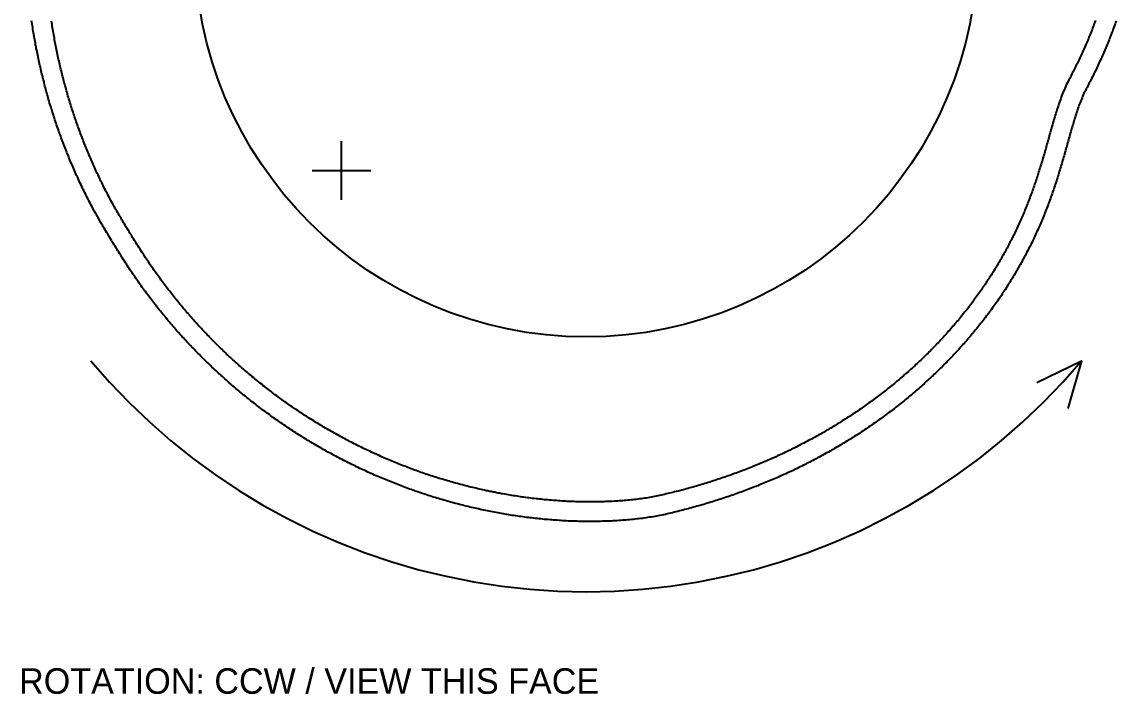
# Model space of a CAD drawing. Header units: millimetres. Extents: x -58 to 56, y -76 to 61.
# Drawn here: x -57.6 to 54.1, y -76.5 to -7.8 of the extents above; entities that cross this region are included whole.
import ezdxf

# ---------------------------------------------------------------- set-up
doc = ezdxf.new("R2010")
doc.units = ezdxf.units.MM
for name, color, linetype in [('BASE_CIRCLE', 8, 'Continuous'), ('CAM_OUTLINE', 7, 'Continuous'), ('ROLLER_PATH', 4, 'Continuous'), ('ROTATION_REFERENCE', 30, 'Continuous'), ('STEERING_AXIS', 3, 'Continuous')]:
    doc.layers.add(name, color=color, linetype=linetype)

msp = doc.modelspace()

# ---------------------------------------------------------------- linework, layer by layer
at = {"layer": 'BASE_CIRCLE'}
msp.add_circle((0, 0), 40, dxfattribs=at)
at = {"layer": 'CAM_OUTLINE'}
msp.add_lwpolyline([(52.02, -7.69), (51.96, -7.84), (51.9, -8), (51.85, -8.16), (51.79, -8.31), (51.73, -8.47), (51.67, -8.62), (51.61, -8.78), (51.55, -8.93), (51.49, -9.08), (51.43, -9.24), (51.36, -9.39), (51.3, -9.54), (51.24, -9.7), (51.17, -9.85), (51.11, -10), (51.04, -10.15), (50.97, -10.31), (50.91, -10.46), (50.84, -10.61), (50.77, -10.76), (50.7, -10.91), (50.63, -11.06), (50.57, -11.21), (50.5, -11.36), (50.42, -11.51), (50.35, -11.66), (50.28, -11.81), (50.21, -11.96), (50.14, -12.11), (50.06, -12.26), (49.99, -12.41), (49.92, -12.55), (49.84, -12.7), (49.77, -12.85), (49.69, -13), (49.62, -13.14), (49.54, -13.29), (49.46, -13.44), (49.39, -13.59), (49.3, -13.74), (49.22, -13.92), (49.13, -14.1), (49.04, -14.27), (48.96, -14.45), (48.88, -14.63), (48.81, -14.8), (48.73, -14.98), (48.66, -15.15), (48.6, -15.32), (48.53, -15.5), (48.47, -15.67), (48.4, -15.84), (48.34, -16.01), (48.28, -16.18), (48.23, -16.35), (48.17, -16.52), (48.12, -16.69), (48.06, -16.86), (48.01, -17.02), (47.96, -17.19), (47.91, -17.36), (47.86, -17.52), (47.81, -17.69), (47.76, -17.86), (47.71, -18.02), (47.66, -18.19), (47.62, -18.35), (47.57, -18.51), (47.52, -18.68), (47.48, -18.84), (47.43, -19), (47.39, -19.17), (47.34, -19.33), (47.3, -19.49), (47.25, -19.65), (47.21, -19.81), (47.16, -19.98), (47.12, -20.14), (47.07, -20.3), (47.03, -20.46), (46.98, -20.62), (46.94, -20.78), (46.89, -20.94), (46.84, -21.1), (46.8, -21.26), (46.75, -21.42), (46.71, -21.58), (46.66, -21.74), (46.61, -21.9), (46.57, -22.05), (46.52, -22.21), (46.47, -22.37), (46.42, -22.53), (46.37, -22.69), (46.32, -22.85), (46.27, -23), (46.22, -23.16), (46.17, -23.32), (46.12, -23.48), (46.07, -23.63), (46.02, -23.79), (45.97, -23.95), (45.92, -24.1), (45.86, -24.26), (45.81, -24.41), (45.76, -24.57), (45.7, -24.73), (45.65, -24.88), (45.59, -25.04), (45.54, -25.19), (45.48, -25.35), (45.42, -25.5), (45.36, -25.66), (45.31, -25.81), (45.25, -25.96), (45.19, -26.12), (45.13, -26.27), (45.07, -26.42), (45.01, -26.58), (44.95, -26.73), (44.88, -26.88), (44.82, -27.04), (44.76, -27.19), (44.69, -27.34), (44.63, -27.49), (44.56, -27.65), (44.5, -27.8), (44.43, -27.95), (44.37, -28.1), (44.3, -28.25), (44.23, -28.4), (44.16, -28.55), (44.09, -28.7), (44.02, -28.85), (43.95, -29), (43.88, -29.15), (43.81, -29.3), (43.74, -29.45), (43.67, -29.6), (43.59, -29.75), (43.52, -29.9), (43.44, -30.04), (43.37, -30.19), (43.29, -30.34), (43.22, -30.49), (43.14, -30.63), (43.06, -30.78), (42.99, -30.93), (42.91, -31.07), (42.83, -31.22), (42.75, -31.37), (42.67, -31.51), (42.59, -31.66), (42.5, -31.8), (42.42, -31.95), (42.34, -32.09), (42.26, -32.24), (42.17, -32.38), (42.09, -32.52), (42, -32.67), (41.92, -32.81), (41.83, -32.95), (41.74, -33.09), (41.65, -33.24), (41.57, -33.38), (41.48, -33.52), (41.39, -33.66), (41.3, -33.8), (41.21, -33.94), (41.12, -34.08), (41.03, -34.22), (40.93, -34.36), (40.84, -34.5), (40.75, -34.64), (40.65, -34.78), (40.56, -34.92), (40.46, -35.06), (40.37, -35.2), (40.27, -35.33), (40.18, -35.47), (40.08, -35.61), (39.98, -35.74), (39.88, -35.88), (39.78, -36.02), (39.68, -36.15), (39.58, -36.29), (39.48, -36.42), (39.38, -36.56), (39.28, -36.69), (39.18, -36.83), (39.08, -36.96), (38.97, -37.09), (38.87, -37.23), (38.76, -37.36), (38.66, -37.49), (38.55, -37.62), (38.45, -37.75), (38.34, -37.89), (38.23, -38.02), (38.13, -38.15), (38.02, -38.28), (37.91, -38.41), (37.8, -38.54), (37.69, -38.67), (37.58, -38.79), (37.47, -38.92), (37.36, -39.05), (37.25, -39.18), (37.14, -39.31), (37.02, -39.43), (36.91, -39.56), (36.8, -39.69), (36.68, -39.81), (36.57, -39.94), (36.46, -40.06), (36.34, -40.19), (36.22, -40.31), (36.11, -40.43), (35.99, -40.56), (35.87, -40.68), (35.76, -40.8), (35.64, -40.93), (35.52, -41.05), (35.4, -41.17), (35.28, -41.29), (35.16, -41.41), (35.04, -41.53), (34.92, -41.65), (34.8, -41.77), (34.67, -41.89), (34.55, -42.01), (34.43, -42.13), (34.31, -42.25), (34.18, -42.37), (34.06, -42.48), (33.93, -42.6), (33.81, -42.72), (33.68, -42.83), (33.56, -42.95), (33.43, -43.07), (33.3, -43.18), (33.18, -43.29), (33.05, -43.41), (32.92, -43.52), (32.79, -43.64), (32.66, -43.75), (32.53, -43.86), (32.4, -43.97), (32.27, -44.09), (32.14, -44.2), (32.01, -44.31), (31.88, -44.42), (31.75, -44.53), (31.62, -44.64), (31.48, -44.75), (31.35, -44.86), (31.22, -44.97), (31.08, -45.07), (30.95, -45.18), (30.81, -45.29), (30.68, -45.4), (30.54, -45.5), (30.41, -45.61), (30.27, -45.71), (30.14, -45.82), (30, -45.92), (29.86, -46.03), (29.72, -46.13), (29.59, -46.23), (29.45, -46.34), (29.31, -46.44), (29.17, -46.54), (29.03, -46.64), (28.89, -46.75), (28.75, -46.85), (28.61, -46.95), (28.47, -47.05), (28.33, -47.15), (28.18, -47.25), (28.04, -47.34), (27.9, -47.44), (27.76, -47.54), (27.61, -47.64), (27.47, -47.73), (27.33, -47.83), (27.18, -47.93), (27.04, -48.02), (26.89, -48.12), (26.75, -48.21), (26.6, -48.31), (26.46, -48.4), (26.31, -48.49), (26.16, -48.59), (26.02, -48.68), (25.87, -48.77), (25.72, -48.86), (25.57, -48.96), (25.42, -49.05), (25.28, -49.14), (25.13, -49.23), (24.98, -49.32), (24.83, -49.4), (24.68, -49.49), (24.53, -49.58), (24.38, -49.67), (24.23, -49.76), (24.07, -49.84), (23.92, -49.93), (23.77, -50.02), (23.62, -50.1), (23.47, -50.19), (23.31, -50.27), (23.16, -50.35), (23.01, -50.44), (22.85, -50.52), (22.7, -50.6), (22.55, -50.69), (22.39, -50.77), (22.24, -50.85), (22.08, -50.93), (21.93, -51.01), (21.77, -51.09), (21.62, -51.17), (21.46, -51.25), (21.3, -51.33), (21.15, -51.41), (20.99, -51.48), (20.83, -51.56), (20.67, -51.64), (20.52, -51.71), (20.36, -51.79), (20.2, -51.87), (20.04, -51.94), (19.88, -52.01), (19.72, -52.09), (19.56, -52.16), (19.4, -52.24), (19.24, -52.31), (19.08, -52.38), (18.92, -52.45), (18.76, -52.52), (18.6, -52.59), (18.44, -52.66), (18.28, -52.73), (18.12, -52.8), (17.95, -52.87), (17.79, -52.94), (17.63, -53.01), (17.47, -53.08), (17.3, -53.14), (17.14, -53.21), (16.98, -53.28), (16.81, -53.34), (16.65, -53.41), (16.48, -53.47), (16.32, -53.54), (16.15, -53.6), (15.99, -53.66), (15.82, -53.72), (15.66, -53.79), (15.49, -53.85), (15.33, -53.91), (15.16, -53.97), (14.99, -54.03), (14.83, -54.09), (14.66, -54.15), (14.49, -54.21), (14.33, -54.27), (14.16, -54.33), (13.99, -54.38), (13.82, -54.44), (13.66, -54.5), (13.49, -54.55), (13.32, -54.61), (13.15, -54.66), (12.98, -54.72), (12.81, -54.77), (12.64, -54.83), (12.47, -54.88), (12.3, -54.93), (12.13, -54.99), (11.96, -55.04), (11.79, -55.09), (11.62, -55.14), (11.45, -55.19), (11.28, -55.24), (11.11, -55.29), (10.94, -55.34), (10.77, -55.39), (10.59, -55.43), (10.42, -55.48), (10.25, -55.53), (10.08, -55.58), (9.91, -55.62), (9.73, -55.67), (9.56, -55.71), (9.39, -55.76), (9.21, -55.8), (9.04, -55.84), (8.87, -55.89), (8.69, -55.93), (8.52, -55.97), (8.35, -56.01), (8.17, -56.05), (8, -56.1), (7.82, -56.13), (7.65, -56.17), (7.49, -56.21), (7.32, -56.24), (7.16, -56.28), (6.99, -56.31), (6.82, -56.34), (6.65, -56.37), (6.48, -56.4), (6.31, -56.43), (6.14, -56.46), (5.97, -56.48), (5.8, -56.51), (5.63, -56.53), (5.46, -56.55), (5.29, -56.58), (5.11, -56.6), (4.94, -56.62), (4.77, -56.64), (4.59, -56.66), (4.42, -56.67), (4.25, -56.69), (4.07, -56.71), (3.9, -56.72), (3.72, -56.74), (3.55, -56.75), (3.37, -56.76), (3.2, -56.77), (3.02, -56.78), (2.85, -56.79), (2.67, -56.8), (2.49, -56.81), (2.32, -56.82), (2.14, -56.83), (1.97, -56.83), (1.79, -56.84), (1.61, -56.84), (1.44, -56.85), (1.26, -56.85), (1.08, -56.86), (0.9, -56.86), (0.73, -56.86), (0.55, -56.86), (0.37, -56.86), (0.2, -56.86), (0.02, -56.86), (-0.16, -56.86), (-0.34, -56.85), (-0.51, -56.85), (-0.69, -56.85), (-0.87, -56.84), (-1.05, -56.84), (-1.22, -56.83), (-1.4, -56.82), (-1.58, -56.82), (-1.75, -56.81), (-1.93, -56.8), (-2.11, -56.79), (-2.29, -56.78), (-2.46, -56.77), (-2.64, -56.76), (-2.82, -56.75), (-3, -56.73), (-3.17, -56.72), (-3.35, -56.71), (-3.53, -56.69), (-3.71, -56.68), (-3.88, -56.66), (-4.06, -56.65), (-4.24, -56.63), (-4.41, -56.61), (-4.59, -56.59), (-4.77, -56.58), (-4.94, -56.56), (-5.12, -56.54), (-5.3, -56.52), (-5.47, -56.5), (-5.65, -56.47), (-5.83, -56.45), (-6, -56.43), (-6.18, -56.41), (-6.36, -56.38), (-6.53, -56.36), (-6.71, -56.33), (-6.88, -56.31), (-7.06, -56.28), (-7.24, -56.25), (-7.41, -56.23), (-7.59, -56.2), (-7.76, -56.17), (-7.94, -56.14), (-8.11, -56.11), (-8.29, -56.08), (-8.46, -56.05), (-8.64, -56.02), (-8.81, -55.98), (-8.99, -55.95), (-9.16, -55.92), (-9.34, -55.88), (-9.51, -55.85), (-9.69, -55.81), (-9.86, -55.78), (-10.03, -55.74), (-10.21, -55.71), (-10.38, -55.67), (-10.55, -55.63), (-10.73, -55.59), (-10.9, -55.55), (-11.07, -55.51), (-11.25, -55.47), (-11.42, -55.43), (-11.59, -55.39), (-11.77, -55.35), (-11.94, -55.31), (-12.11, -55.26), (-12.28, -55.22), (-12.45, -55.18), (-12.63, -55.13), (-12.8, -55.09), (-12.97, -55.04), (-13.14, -54.99), (-13.31, -54.95), (-13.48, -54.9), (-13.65, -54.85), (-13.82, -54.8), (-13.99, -54.75), (-14.17, -54.7), (-14.34, -54.65), (-14.51, -54.6), (-14.67, -54.55), (-14.84, -54.5), (-15.01, -54.45), (-15.18, -54.39), (-15.35, -54.34), (-15.52, -54.29), (-15.69, -54.23), (-15.86, -54.18), (-16.03, -54.12), (-16.19, -54.07), (-16.36, -54.01), (-16.53, -53.95), (-16.7, -53.89), (-16.87, -53.84), (-17.03, -53.78), (-17.2, -53.72), (-17.37, -53.66), (-17.53, -53.6), (-17.7, -53.54), (-17.86, -53.47), (-18.03, -53.41), (-18.2, -53.35), (-18.36, -53.29), (-18.53, -53.22), (-18.69, -53.16), (-18.86, -53.09), (-19.02, -53.03), (-19.19, -52.96), (-19.35, -52.9), (-19.51, -52.83), (-19.68, -52.76), (-19.84, -52.7), (-20, -52.63), (-20.17, -52.56), (-20.33, -52.49), (-20.49, -52.42), (-20.65, -52.35), (-20.82, -52.28), (-20.98, -52.21), (-21.14, -52.13), (-21.3, -52.06), (-21.46, -51.99), (-21.62, -51.92), (-21.78, -51.84), (-21.94, -51.77), (-22.1, -51.69), (-22.26, -51.62), (-22.42, -51.54), (-22.58, -51.47), (-22.74, -51.39), (-22.9, -51.31), (-23.06, -51.23), (-23.22, -51.16), (-23.37, -51.08), (-23.53, -51), (-23.69, -50.92), (-23.85, -50.84), (-24, -50.76), (-24.16, -50.68), (-24.32, -50.59), (-24.47, -50.51), (-24.63, -50.43), (-24.78, -50.35), (-24.94, -50.26), (-25.09, -50.18), (-25.25, -50.09), (-25.4, -50.01), (-25.56, -49.92), (-25.71, -49.84), (-25.86, -49.75), (-26.02, -49.66), (-26.17, -49.57), (-26.32, -49.49), (-26.48, -49.4), (-26.63, -49.31), (-26.78, -49.22), (-26.93, -49.13), (-27.08, -49.04), (-27.23, -48.95), (-27.38, -48.86), (-27.53, -48.77), (-27.68, -48.67), (-27.83, -48.58), (-27.98, -48.49), (-28.13, -48.39), (-28.28, -48.3), (-28.43, -48.21), (-28.58, -48.11), (-28.73, -48.02), (-28.87, -47.92), (-29.02, -47.82), (-29.17, -47.73), (-29.31, -47.63), (-29.46, -47.53), (-29.61, -47.43), (-29.75, -47.34), (-29.9, -47.24), (-30.04, -47.14), (-30.19, -47.04), (-30.33, -46.94), (-30.47, -46.84), (-30.62, -46.74), (-30.76, -46.63), (-30.9, -46.53), (-31.05, -46.43), (-31.19, -46.33), (-31.33, -46.22), (-31.47, -46.12), (-31.61, -46.01), (-31.75, -45.91), (-31.9, -45.81), (-32.04, -45.7), (-32.18, -45.59), (-32.31, -45.49), (-32.45, -45.38), (-32.59, -45.27), (-32.73, -45.17), (-32.87, -45.06), (-33.01, -44.95), (-33.14, -44.84), (-33.28, -44.73), (-33.42, -44.62), (-33.55, -44.51), (-33.69, -44.4), (-33.83, -44.29), (-33.96, -44.18), (-34.1, -44.07), (-34.23, -43.95), (-34.37, -43.84), (-34.5, -43.73), (-34.63, -43.62), (-34.77, -43.5), (-34.9, -43.39), (-35.03, -43.27), (-35.16, -43.16), (-35.29, -43.04), (-35.43, -42.93), (-35.56, -42.81), (-35.69, -42.69), (-35.82, -42.58), (-35.95, -42.46), (-36.08, -42.34), (-36.21, -42.22), (-36.33, -42.11), (-36.46, -41.99), (-36.59, -41.87), (-36.72, -41.75), (-36.84, -41.63), (-36.97, -41.51), (-37.1, -41.39), (-37.22, -41.27), (-37.35, -41.14), (-37.47, -41.02), (-37.6, -40.9), (-37.72, -40.78), (-37.85, -40.65), (-37.97, -40.53), (-38.09, -40.41), (-38.22, -40.28), (-38.34, -40.16), (-38.46, -40.03), (-38.58, -39.91), (-38.7, -39.78), (-38.82, -39.66), (-38.94, -39.53), (-39.06, -39.4), (-39.18, -39.28), (-39.3, -39.15), (-39.42, -39.02), (-39.54, -38.89), (-39.66, -38.76), (-39.77, -38.63), (-39.89, -38.51), (-40.01, -38.38), (-40.12, -38.25), (-40.24, -38.12), (-40.36, -37.98), (-40.47, -37.85), (-40.58, -37.72), (-40.7, -37.59), (-40.81, -37.46), (-40.93, -37.33), (-41.04, -37.19), (-41.15, -37.06), (-41.26, -36.93), (-41.37, -36.79), (-41.49, -36.66), (-41.6, -36.53), (-41.71, -36.39), (-41.82, -36.26), (-41.93, -36.12), (-42.03, -35.98), (-42.14, -35.85), (-42.25, -35.71), (-42.36, -35.58), (-42.47, -35.44), (-42.57, -35.3), (-42.68, -35.16), (-42.79, -35.03), (-42.89, -34.89), (-43, -34.75), (-43.1, -34.61), (-43.2, -34.47), (-43.31, -34.33), (-43.41, -34.19), (-43.51, -34.05), (-43.62, -33.91), (-43.72, -33.77), (-43.82, -33.63), (-43.92, -33.49), (-44.02, -33.35), (-44.12, -33.21), (-44.22, -33.06), (-44.32, -32.92), (-44.42, -32.78), (-44.52, -32.63), (-44.61, -32.49), (-44.71, -32.35), (-44.81, -32.2), (-44.91, -32.06), (-45, -31.92), (-45.1, -31.77), (-45.19, -31.63), (-45.29, -31.48), (-45.38, -31.33), (-45.48, -31.19), (-45.57, -31.04), (-45.66, -30.89), (-45.76, -30.74), (-45.85, -30.59), (-45.95, -30.44), (-46.04, -30.3), (-46.13, -30.15), (-46.23, -30), (-46.32, -29.85), (-46.41, -29.69), (-46.51, -29.54), (-46.6, -29.39), (-46.69, -29.24), (-46.78, -29.09), (-46.88, -28.94), (-46.97, -28.79), (-47.06, -28.64), (-47.15, -28.49), (-47.24, -28.34), (-47.33, -28.19), (-47.42, -28.04), (-47.51, -27.89), (-47.6, -27.74), (-47.69, -27.59), (-47.77, -27.44), (-47.86, -27.29), (-47.95, -27.14), (-48.03, -26.99), (-48.12, -26.84), (-48.2, -26.68), (-48.29, -26.53), (-48.37, -26.38), (-48.45, -26.23), (-48.54, -26.08), (-48.62, -25.93), (-48.7, -25.78), (-48.78, -25.63), (-48.86, -25.47), (-48.94, -25.32), (-49.02, -25.17), (-49.1, -25.01), (-49.18, -24.86), (-49.25, -24.71), (-49.33, -24.55), (-49.41, -24.4), (-49.48, -24.24), (-49.56, -24.09), (-49.64, -23.93), (-49.71, -23.77), (-49.79, -23.62), (-49.86, -23.46), (-49.93, -23.31), (-50.01, -23.15), (-50.08, -22.99), (-50.15, -22.83), (-50.22, -22.68), (-50.29, -22.52), (-50.36, -22.36), (-50.43, -22.2), (-50.5, -22.04), (-50.57, -21.88), (-50.64, -21.72), (-50.71, -21.57), (-50.78, -21.41), (-50.84, -21.25), (-50.91, -21.09), (-50.98, -20.93), (-51.04, -20.77), (-51.11, -20.61), (-51.17, -20.45), (-51.24, -20.28), (-51.3, -20.12), (-51.36, -19.96), (-51.42, -19.8), (-51.49, -19.64), (-51.55, -19.48), (-51.61, -19.31), (-51.67, -19.15), (-51.73, -18.99), (-51.79, -18.83), (-51.85, -18.66), (-51.91, -18.5), (-51.97, -18.34), (-52.02, -18.17), (-52.08, -18.01), (-52.14, -17.85), (-52.19, -17.68), (-52.25, -17.52), (-52.3, -17.36), (-52.36, -17.19), (-52.41, -17.03), (-52.47, -16.86), (-52.52, -16.7), (-52.57, -16.53), (-52.62, -16.37), (-52.68, -16.2), (-52.73, -16.03), (-52.78, -15.87), (-52.83, -15.7), (-52.88, -15.54), (-52.93, -15.37), (-52.98, -15.2), (-53.02, -15.04), (-53.07, -14.87), (-53.12, -14.7), (-53.16, -14.54), (-53.21, -14.37), (-53.26, -14.2), (-53.3, -14.04), (-53.35, -13.87), (-53.39, -13.7), (-53.43, -13.53), (-53.48, -13.36), (-53.52, -13.2), (-53.56, -13.03), (-53.6, -12.86), (-53.64, -12.69), (-53.68, -12.52), (-53.72, -12.35), (-53.76, -12.19), (-53.8, -12.02), (-53.84, -11.85), (-53.88, -11.68), (-53.92, -11.51), (-53.95, -11.34), (-53.99, -11.17), (-54.02, -11), (-54.06, -10.83), (-54.09, -10.66), (-54.13, -10.49), (-54.16, -10.32), (-54.2, -10.15), (-54.23, -9.98), (-54.26, -9.81), (-54.29, -9.64), (-54.32, -9.47), (-54.35, -9.3), (-54.38, -9.13), (-54.41, -8.96), (-54.44, -8.78), (-54.47, -8.61), (-54.5, -8.44), (-54.53, -8.27), (-54.55, -8.1), (-54.58, -7.93), (-54.61, -7.76)], dxfattribs=at)
at = {"layer": 'ROLLER_PATH'}
msp.add_lwpolyline([(54.13, -7.7), (54.07, -7.87), (54.02, -8.03), (53.96, -8.2), (53.9, -8.36), (53.84, -8.53), (53.78, -8.69), (53.72, -8.85), (53.66, -9.02), (53.6, -9.18), (53.54, -9.34), (53.47, -9.51), (53.41, -9.67), (53.34, -9.83), (53.28, -9.99), (53.21, -10.15), (53.15, -10.31), (53.08, -10.47), (53.01, -10.63), (52.94, -10.79), (52.88, -10.95), (52.81, -11.11), (52.74, -11.27), (52.67, -11.43), (52.6, -11.58), (52.52, -11.74), (52.45, -11.9), (52.38, -12.05), (52.31, -12.21), (52.23, -12.37), (52.16, -12.52), (52.08, -12.68), (52.01, -12.83), (51.93, -12.99), (51.86, -13.14), (51.78, -13.3), (51.71, -13.45), (51.63, -13.6), (51.55, -13.76), (51.47, -13.91), (51.39, -14.06), (51.32, -14.21), (51.24, -14.36), (51.16, -14.51), (51.08, -14.67), (51, -14.82), (50.93, -14.97), (50.85, -15.12), (50.78, -15.27), (50.71, -15.43), (50.65, -15.58), (50.58, -15.74), (50.52, -15.89), (50.46, -16.05), (50.4, -16.2), (50.34, -16.36), (50.29, -16.51), (50.23, -16.67), (50.18, -16.83), (50.12, -16.99), (50.07, -17.14), (50.02, -17.3), (49.97, -17.46), (49.92, -17.62), (49.87, -17.78), (49.82, -17.94), (49.77, -18.1), (49.73, -18.26), (49.68, -18.42), (49.63, -18.58), (49.59, -18.74), (49.54, -18.9), (49.5, -19.06), (49.45, -19.22), (49.4, -19.38), (49.36, -19.54), (49.31, -19.7), (49.27, -19.87), (49.22, -20.03), (49.18, -20.19), (49.13, -20.35), (49.09, -20.51), (49.04, -20.68), (49, -20.84), (48.95, -21), (48.91, -21.16), (48.86, -21.33), (48.81, -21.49), (48.77, -21.65), (48.72, -21.81), (48.67, -21.98), (48.63, -22.14), (48.58, -22.3), (48.53, -22.46), (48.48, -22.63), (48.43, -22.79), (48.38, -22.95), (48.33, -23.12), (48.28, -23.28), (48.23, -23.44), (48.18, -23.6), (48.13, -23.77), (48.08, -23.93), (48.03, -24.09), (47.97, -24.25), (47.92, -24.42), (47.87, -24.58), (47.81, -24.74), (47.76, -24.9), (47.7, -25.06), (47.64, -25.23), (47.59, -25.39), (47.53, -25.55), (47.47, -25.71), (47.42, -25.87), (47.36, -26.03), (47.3, -26.2), (47.24, -26.36), (47.18, -26.52), (47.12, -26.68), (47.05, -26.84), (46.99, -27), (46.93, -27.16), (46.86, -27.32), (46.8, -27.48), (46.74, -27.64), (46.67, -27.8), (46.6, -27.96), (46.54, -28.12), (46.47, -28.28), (46.4, -28.44), (46.33, -28.59), (46.26, -28.75), (46.19, -28.91), (46.12, -29.07), (46.05, -29.23), (45.98, -29.38), (45.91, -29.54), (45.84, -29.7), (45.76, -29.86), (45.69, -30.01), (45.61, -30.17), (45.54, -30.32), (45.46, -30.48), (45.39, -30.64), (45.31, -30.79), (45.23, -30.95), (45.15, -31.1), (45.07, -31.26), (44.99, -31.41), (44.91, -31.56), (44.83, -31.72), (44.75, -31.87), (44.67, -32.03), (44.58, -32.18), (44.5, -32.33), (44.42, -32.48), (44.33, -32.64), (44.24, -32.79), (44.16, -32.94), (44.07, -33.09), (43.98, -33.24), (43.9, -33.39), (43.81, -33.54), (43.72, -33.69), (43.63, -33.84), (43.54, -33.99), (43.45, -34.14), (43.36, -34.29), (43.26, -34.44), (43.17, -34.59), (43.08, -34.73), (42.98, -34.88), (42.89, -35.03), (42.79, -35.18), (42.7, -35.32), (42.6, -35.47), (42.5, -35.61), (42.41, -35.76), (42.31, -35.91), (42.21, -36.05), (42.11, -36.19), (42.01, -36.34), (41.91, -36.48), (41.81, -36.63), (41.71, -36.77), (41.6, -36.91), (41.5, -37.05), (41.4, -37.2), (41.29, -37.34), (41.19, -37.48), (41.08, -37.62), (40.98, -37.76), (40.87, -37.9), (40.77, -38.04), (40.66, -38.18), (40.55, -38.32), (40.44, -38.46), (40.33, -38.6), (40.22, -38.74), (40.11, -38.87), (40, -39.01), (39.89, -39.15), (39.78, -39.28), (39.67, -39.42), (39.56, -39.56), (39.44, -39.69), (39.33, -39.83), (39.22, -39.96), (39.1, -40.1), (38.99, -40.23), (38.87, -40.36), (38.75, -40.5), (38.64, -40.63), (38.52, -40.76), (38.4, -40.89), (38.28, -41.03), (38.16, -41.16), (38.05, -41.29), (37.93, -41.42), (37.81, -41.55), (37.68, -41.68), (37.56, -41.81), (37.44, -41.94), (37.32, -42.06), (37.2, -42.19), (37.07, -42.32), (36.95, -42.45), (36.83, -42.57), (36.7, -42.7), (36.58, -42.83), (36.45, -42.95), (36.32, -43.08), (36.2, -43.2), (36.07, -43.32), (35.94, -43.45), (35.82, -43.57), (35.69, -43.69), (35.56, -43.82), (35.43, -43.94), (35.3, -44.06), (35.17, -44.18), (35.04, -44.3), (34.91, -44.42), (34.78, -44.54), (34.64, -44.66), (34.51, -44.78), (34.38, -44.9), (34.25, -45.02), (34.11, -45.14), (33.98, -45.26), (33.84, -45.37), (33.71, -45.49), (33.57, -45.61), (33.44, -45.72), (33.3, -45.84), (33.17, -45.95), (33.03, -46.07), (32.89, -46.18), (32.75, -46.29), (32.62, -46.41), (32.48, -46.52), (32.34, -46.63), (32.2, -46.74), (32.06, -46.85), (31.92, -46.97), (31.78, -47.08), (31.64, -47.19), (31.49, -47.3), (31.35, -47.41), (31.21, -47.51), (31.07, -47.62), (30.93, -47.73), (30.78, -47.84), (30.64, -47.94), (30.49, -48.05), (30.35, -48.16), (30.2, -48.26), (30.06, -48.37), (29.91, -48.47), (29.77, -48.58), (29.62, -48.68), (29.47, -48.78), (29.33, -48.89), (29.18, -48.99), (29.03, -49.09), (28.88, -49.19), (28.74, -49.29), (28.59, -49.39), (28.44, -49.49), (28.29, -49.59), (28.14, -49.69), (27.99, -49.79), (27.84, -49.89), (27.69, -49.99), (27.53, -50.08), (27.38, -50.18), (27.23, -50.28), (27.08, -50.37), (26.93, -50.47), (26.77, -50.56), (26.62, -50.66), (26.47, -50.75), (26.31, -50.85), (26.16, -50.94), (26, -51.03), (25.85, -51.13), (25.69, -51.22), (25.54, -51.31), (25.38, -51.4), (25.22, -51.49), (25.07, -51.58), (24.91, -51.67), (24.75, -51.76), (24.6, -51.85), (24.44, -51.93), (24.28, -52.02), (24.12, -52.11), (23.96, -52.2), (23.8, -52.28), (23.64, -52.37), (23.49, -52.45), (23.33, -52.54), (23.16, -52.62), (23, -52.7), (22.84, -52.79), (22.68, -52.87), (22.52, -52.95), (22.36, -53.04), (22.2, -53.12), (22.04, -53.2), (21.87, -53.28), (21.71, -53.36), (21.55, -53.44), (21.38, -53.52), (21.22, -53.59), (21.06, -53.67), (20.89, -53.75), (20.73, -53.83), (20.56, -53.9), (20.4, -53.98), (20.23, -54.06), (20.07, -54.13), (19.9, -54.21), (19.73, -54.28), (19.57, -54.35), (19.4, -54.43), (19.23, -54.5), (19.07, -54.57), (18.9, -54.64), (18.73, -54.71), (18.56, -54.78), (18.4, -54.85), (18.23, -54.92), (18.06, -54.99), (17.89, -55.06), (17.72, -55.13), (17.55, -55.2), (17.38, -55.27), (17.21, -55.33), (17.04, -55.4), (16.87, -55.47), (16.7, -55.53), (16.53, -55.6), (16.36, -55.66), (16.19, -55.72), (16.02, -55.79), (15.85, -55.85), (15.67, -55.91), (15.5, -55.97), (15.33, -56.04), (15.16, -56.1), (14.98, -56.16), (14.81, -56.22), (14.64, -56.28), (14.46, -56.34), (14.29, -56.39), (14.12, -56.45), (13.94, -56.51), (13.77, -56.57), (13.59, -56.62), (13.42, -56.68), (13.24, -56.73), (13.07, -56.79), (12.89, -56.84), (12.72, -56.9), (12.54, -56.95), (12.37, -57), (12.19, -57.06), (12.01, -57.11), (11.84, -57.16), (11.66, -57.21), (11.48, -57.26), (11.31, -57.31), (11.13, -57.36), (10.95, -57.41), (10.77, -57.46), (10.6, -57.51), (10.42, -57.55), (10.24, -57.6), (10.06, -57.65), (9.88, -57.69), (9.7, -57.74), (9.52, -57.78), (9.35, -57.83), (9.17, -57.87), (8.99, -57.92), (8.81, -57.96), (8.63, -58), (8.45, -58.04), (8.27, -58.09), (8.09, -58.13), (7.91, -58.17), (7.72, -58.2), (7.54, -58.24), (7.36, -58.27), (7.18, -58.31), (7, -58.34), (6.82, -58.37), (6.63, -58.4), (6.45, -58.43), (6.27, -58.46), (6.09, -58.49), (5.9, -58.51), (5.72, -58.54), (5.54, -58.56), (5.35, -58.58), (5.17, -58.6), (4.98, -58.63), (4.8, -58.65), (4.62, -58.66), (4.43, -58.68), (4.25, -58.7), (4.06, -58.71), (3.88, -58.73), (3.7, -58.74), (3.51, -58.76), (3.33, -58.77), (3.14, -58.78), (2.96, -58.79), (2.77, -58.8), (2.59, -58.81), (2.4, -58.82), (2.22, -58.83), (2.03, -58.83), (1.85, -58.84), (1.66, -58.84), (1.48, -58.85), (1.29, -58.85), (1.11, -58.86), (0.92, -58.86), (0.74, -58.86), (0.55, -58.86), (0.37, -58.86), (0.18, -58.86), (0, -58.86), (-0.18, -58.86), (-0.37, -58.85), (-0.55, -58.85), (-0.74, -58.85), (-0.92, -58.84), (-1.11, -58.83), (-1.29, -58.83), (-1.48, -58.82), (-1.66, -58.81), (-1.85, -58.81), (-2.03, -58.8), (-2.22, -58.79), (-2.4, -58.78), (-2.59, -58.77), (-2.77, -58.75), (-2.96, -58.74), (-3.14, -58.73), (-3.32, -58.72), (-3.51, -58.7), (-3.69, -58.69), (-3.88, -58.67), (-4.06, -58.66), (-4.24, -58.64), (-4.43, -58.62), (-4.61, -58.6), (-4.8, -58.58), (-4.98, -58.57), (-5.16, -58.55), (-5.35, -58.52), (-5.53, -58.5), (-5.71, -58.48), (-5.9, -58.46), (-6.08, -58.44), (-6.26, -58.41), (-6.45, -58.39), (-6.63, -58.36), (-6.81, -58.34), (-6.99, -58.31), (-7.18, -58.28), (-7.36, -58.26), (-7.54, -58.23), (-7.72, -58.2), (-7.91, -58.17), (-8.09, -58.14), (-8.27, -58.11), (-8.45, -58.08), (-8.63, -58.05), (-8.82, -58.02), (-9, -57.98), (-9.18, -57.95), (-9.36, -57.92), (-9.54, -57.88), (-9.72, -57.85), (-9.9, -57.81), (-10.08, -57.77), (-10.26, -57.74), (-10.44, -57.7), (-10.62, -57.66), (-10.8, -57.62), (-10.98, -57.58), (-11.16, -57.54), (-11.34, -57.5), (-11.52, -57.46), (-11.7, -57.42), (-11.88, -57.38), (-12.06, -57.34), (-12.24, -57.29), (-12.42, -57.25), (-12.6, -57.2), (-12.78, -57.16), (-12.95, -57.11), (-13.13, -57.07), (-13.31, -57.02), (-13.49, -56.97), (-13.67, -56.92), (-13.84, -56.87), (-14.02, -56.83), (-14.2, -56.78), (-14.37, -56.73), (-14.55, -56.67), (-14.73, -56.62), (-14.9, -56.57), (-15.08, -56.52), (-15.26, -56.47), (-15.43, -56.41), (-15.61, -56.36), (-15.78, -56.3), (-15.96, -56.25), (-16.13, -56.19), (-16.31, -56.13), (-16.48, -56.08), (-16.66, -56.02), (-16.83, -55.96), (-17.01, -55.9), (-17.18, -55.84), (-17.35, -55.78), (-17.53, -55.72), (-17.7, -55.66), (-17.87, -55.6), (-18.05, -55.54), (-18.22, -55.48), (-18.39, -55.41), (-18.56, -55.35), (-18.73, -55.28), (-18.91, -55.22), (-19.08, -55.15), (-19.25, -55.09), (-19.42, -55.02), (-19.59, -54.95), (-19.76, -54.89), (-19.93, -54.82), (-20.1, -54.75), (-20.27, -54.68), (-20.44, -54.61), (-20.61, -54.54), (-20.78, -54.47), (-20.95, -54.4), (-21.12, -54.33), (-21.28, -54.26), (-21.45, -54.18), (-21.62, -54.11), (-21.79, -54.04), (-21.96, -53.96), (-22.12, -53.89), (-22.29, -53.81), (-22.46, -53.73), (-22.62, -53.66), (-22.79, -53.58), (-22.95, -53.5), (-23.12, -53.43), (-23.28, -53.35), (-23.45, -53.27), (-23.61, -53.19), (-23.78, -53.11), (-23.94, -53.03), (-24.11, -52.95), (-24.27, -52.86), (-24.43, -52.78), (-24.6, -52.7), (-24.76, -52.62), (-24.92, -52.53), (-25.08, -52.45), (-25.25, -52.36), (-25.41, -52.28), (-25.57, -52.19), (-25.73, -52.11), (-25.89, -52.02), (-26.05, -51.93), (-26.21, -51.85), (-26.37, -51.76), (-26.53, -51.67), (-26.69, -51.58), (-26.85, -51.49), (-27.01, -51.4), (-27.17, -51.31), (-27.32, -51.22), (-27.48, -51.13), (-27.64, -51.03), (-27.8, -50.94), (-27.95, -50.85), (-28.11, -50.76), (-28.27, -50.66), (-28.42, -50.57), (-28.58, -50.47), (-28.73, -50.38), (-28.89, -50.28), (-29.04, -50.18), (-29.2, -50.09), (-29.35, -49.99), (-29.51, -49.89), (-29.66, -49.79), (-29.81, -49.69), (-29.97, -49.6), (-30.12, -49.5), (-30.27, -49.4), (-30.42, -49.29), (-30.57, -49.19), (-30.72, -49.09), (-30.87, -48.99), (-31.03, -48.89), (-31.18, -48.78), (-31.32, -48.68), (-31.47, -48.58), (-31.62, -48.47), (-31.77, -48.37), (-31.92, -48.26), (-32.07, -48.16), (-32.22, -48.05), (-32.36, -47.94), (-32.51, -47.84), (-32.66, -47.73), (-32.8, -47.62), (-32.95, -47.51), (-33.09, -47.41), (-33.24, -47.3), (-33.39, -47.19), (-33.53, -47.08), (-33.67, -46.97), (-33.82, -46.85), (-33.96, -46.74), (-34.1, -46.63), (-34.25, -46.52), (-34.39, -46.41), (-34.53, -46.29), (-34.67, -46.18), (-34.81, -46.07), (-34.95, -45.95), (-35.1, -45.84), (-35.24, -45.72), (-35.37, -45.61), (-35.51, -45.49), (-35.65, -45.37), (-35.79, -45.26), (-35.93, -45.14), (-36.07, -45.02), (-36.21, -44.9), (-36.34, -44.78), (-36.48, -44.66), (-36.62, -44.54), (-36.75, -44.42), (-36.89, -44.3), (-37.02, -44.18), (-37.16, -44.06), (-37.29, -43.94), (-37.43, -43.82), (-37.56, -43.7), (-37.69, -43.57), (-37.82, -43.45), (-37.96, -43.33), (-38.09, -43.2), (-38.22, -43.08), (-38.35, -42.95), (-38.48, -42.83), (-38.61, -42.7), (-38.74, -42.58), (-38.87, -42.45), (-39, -42.32), (-39.13, -42.2), (-39.26, -42.07), (-39.39, -41.94), (-39.51, -41.81), (-39.64, -41.69), (-39.77, -41.56), (-39.89, -41.43), (-40.02, -41.3), (-40.15, -41.17), (-40.27, -41.04), (-40.39, -40.91), (-40.52, -40.77), (-40.64, -40.64), (-40.77, -40.51), (-40.89, -40.38), (-41.01, -40.25), (-41.13, -40.11), (-41.26, -39.98), (-41.38, -39.85), (-41.5, -39.71), (-41.62, -39.58), (-41.74, -39.44), (-41.86, -39.31), (-41.98, -39.17), (-42.09, -39.03), (-42.21, -38.9), (-42.33, -38.76), (-42.45, -38.62), (-42.56, -38.49), (-42.68, -38.35), (-42.8, -38.21), (-42.91, -38.07), (-43.03, -37.93), (-43.14, -37.79), (-43.26, -37.66), (-43.37, -37.52), (-43.48, -37.38), (-43.6, -37.23), (-43.71, -37.09), (-43.82, -36.95), (-43.93, -36.81), (-44.04, -36.67), (-44.15, -36.53), (-44.26, -36.38), (-44.37, -36.24), (-44.48, -36.1), (-44.59, -35.95), (-44.7, -35.81), (-44.81, -35.67), (-44.91, -35.52), (-45.02, -35.38), (-45.13, -35.23), (-45.23, -35.09), (-45.34, -34.94), (-45.44, -34.8), (-45.55, -34.65), (-45.65, -34.5), (-45.76, -34.36), (-45.86, -34.21), (-45.96, -34.06), (-46.07, -33.91), (-46.17, -33.76), (-46.27, -33.62), (-46.37, -33.47), (-46.47, -33.32), (-46.57, -33.17), (-46.67, -33.02), (-46.77, -32.87), (-46.87, -32.72), (-46.96, -32.57), (-47.06, -32.42), (-47.16, -32.27), (-47.26, -32.12), (-47.35, -31.96), (-47.45, -31.81), (-47.54, -31.66), (-47.64, -31.51), (-47.74, -31.36), (-47.83, -31.2), (-47.93, -31.05), (-48.02, -30.9), (-48.11, -30.75), (-48.21, -30.59), (-48.3, -30.44), (-48.4, -30.29), (-48.49, -30.14), (-48.58, -29.98), (-48.68, -29.83), (-48.77, -29.68), (-48.86, -29.52), (-48.95, -29.37), (-49.05, -29.21), (-49.14, -29.06), (-49.23, -28.91), (-49.32, -28.75), (-49.41, -28.6), (-49.5, -28.44), (-49.59, -28.29), (-49.68, -28.13), (-49.77, -27.98), (-49.86, -27.82), (-49.95, -27.66), (-50.03, -27.51), (-50.12, -27.35), (-50.21, -27.19), (-50.29, -27.04), (-50.38, -26.88), (-50.46, -26.72), (-50.55, -26.56), (-50.63, -26.4), (-50.72, -26.24), (-50.8, -26.08), (-50.88, -25.92), (-50.96, -25.76), (-51.04, -25.6), (-51.12, -25.44), (-51.2, -25.28), (-51.28, -25.12), (-51.36, -24.96), (-51.44, -24.8), (-51.52, -24.64), (-51.59, -24.48), (-51.67, -24.31), (-51.75, -24.15), (-51.82, -23.99), (-51.9, -23.83), (-51.97, -23.66), (-52.04, -23.5), (-52.12, -23.34), (-52.19, -23.17), (-52.26, -23.01), (-52.34, -22.84), (-52.41, -22.68), (-52.48, -22.51), (-52.55, -22.35), (-52.62, -22.18), (-52.69, -22.02), (-52.76, -21.85), (-52.83, -21.69), (-52.89, -21.52), (-52.96, -21.35), (-53.03, -21.19), (-53.09, -21.02), (-53.16, -20.85), (-53.23, -20.69), (-53.29, -20.52), (-53.36, -20.35), (-53.42, -20.19), (-53.48, -20.02), (-53.55, -19.85), (-53.61, -19.68), (-53.67, -19.51), (-53.73, -19.34), (-53.79, -19.18), (-53.85, -19.01), (-53.91, -18.84), (-53.97, -18.67), (-54.03, -18.5), (-54.09, -18.33), (-54.14, -18.16), (-54.2, -17.99), (-54.26, -17.82), (-54.31, -17.65), (-54.37, -17.48), (-54.42, -17.31), (-54.48, -17.14), (-54.53, -16.96), (-54.59, -16.79), (-54.64, -16.62), (-54.69, -16.45), (-54.74, -16.28), (-54.8, -16.11), (-54.85, -15.93), (-54.9, -15.76), (-54.95, -15.59), (-55, -15.42), (-55.04, -15.24), (-55.09, -15.07), (-55.14, -14.9), (-55.19, -14.73), (-55.23, -14.55), (-55.28, -14.38), (-55.33, -14.21), (-55.37, -14.03), (-55.41, -13.86), (-55.46, -13.68), (-55.5, -13.51), (-55.54, -13.34), (-55.59, -13.16), (-55.63, -12.99), (-55.67, -12.81), (-55.71, -12.64), (-55.75, -12.46), (-55.79, -12.29), (-55.83, -12.11), (-55.87, -11.94), (-55.91, -11.76), (-55.94, -11.59), (-55.98, -11.41), (-56.02, -11.23), (-56.05, -11.06), (-56.09, -10.88), (-56.12, -10.71), (-56.16, -10.53), (-56.19, -10.35), (-56.23, -10.18), (-56.26, -10), (-56.29, -9.82), (-56.32, -9.65), (-56.35, -9.47), (-56.39, -9.29), (-56.42, -9.12), (-56.45, -8.94), (-56.47, -8.76), (-56.5, -8.59), (-56.53, -8.41), (-56.56, -8.23), (-56.59, -8.05), (-56.61, -7.88), (-56.64, -7.7)], dxfattribs=at)
at = {"layer": 'ROTATION_REFERENCE'}
for points in [[(-50.58, -42.44), (-48.68, -44.61), (-46.69, -46.69), (-44.61, -48.68), (-42.44, -50.58), (-40.2, -52.38), (-37.87, -54.09), (-35.48, -55.69), (-33.01, -57.18), (-30.49, -58.57), (-27.91, -59.84), (-25.27, -61), (-22.58, -62.05), (-19.86, -62.97), (-17.09, -63.78), (-14.29, -64.46), (-11.47, -65.03), (-8.62, -65.46), (-5.75, -65.78), (-2.88, -65.97), (0, -66.03), (2.88, -65.97), (5.75, -65.78), (8.62, -65.46), (11.47, -65.03), (14.29, -64.46), (17.09, -63.78), (19.86, -62.97), (22.58, -62.05), (25.27, -61), (27.91, -59.84), (30.49, -58.57), (33.01, -57.18), (35.48, -55.69), (37.87, -54.09), (40.2, -52.38), (42.44, -50.58), (44.61, -48.68), (46.69, -46.69), (48.68, -44.61), (50.58, -42.44)], [(46.02, -44.65), (50.58, -42.44), (49.2, -47.32)]]:
    msp.add_lwpolyline(points, dxfattribs=at)
at = {"layer": 'STEERING_AXIS'}
for p, q in [((-25, -26), (-25, -20)), ((-28, -23), (-22, -23))]:
    msp.add_line(p, q, dxfattribs=at)

# ---------------------------------------------------------------- texts
at = {"layer": 'ROTATION_REFERENCE'}
msp.add_text('ROTATION: CCW / VIEW THIS FACE', height=2.6064, dxfattribs=at).set_placement((-57.92, -76.46))

doc.saveas('drawing.dxf')
